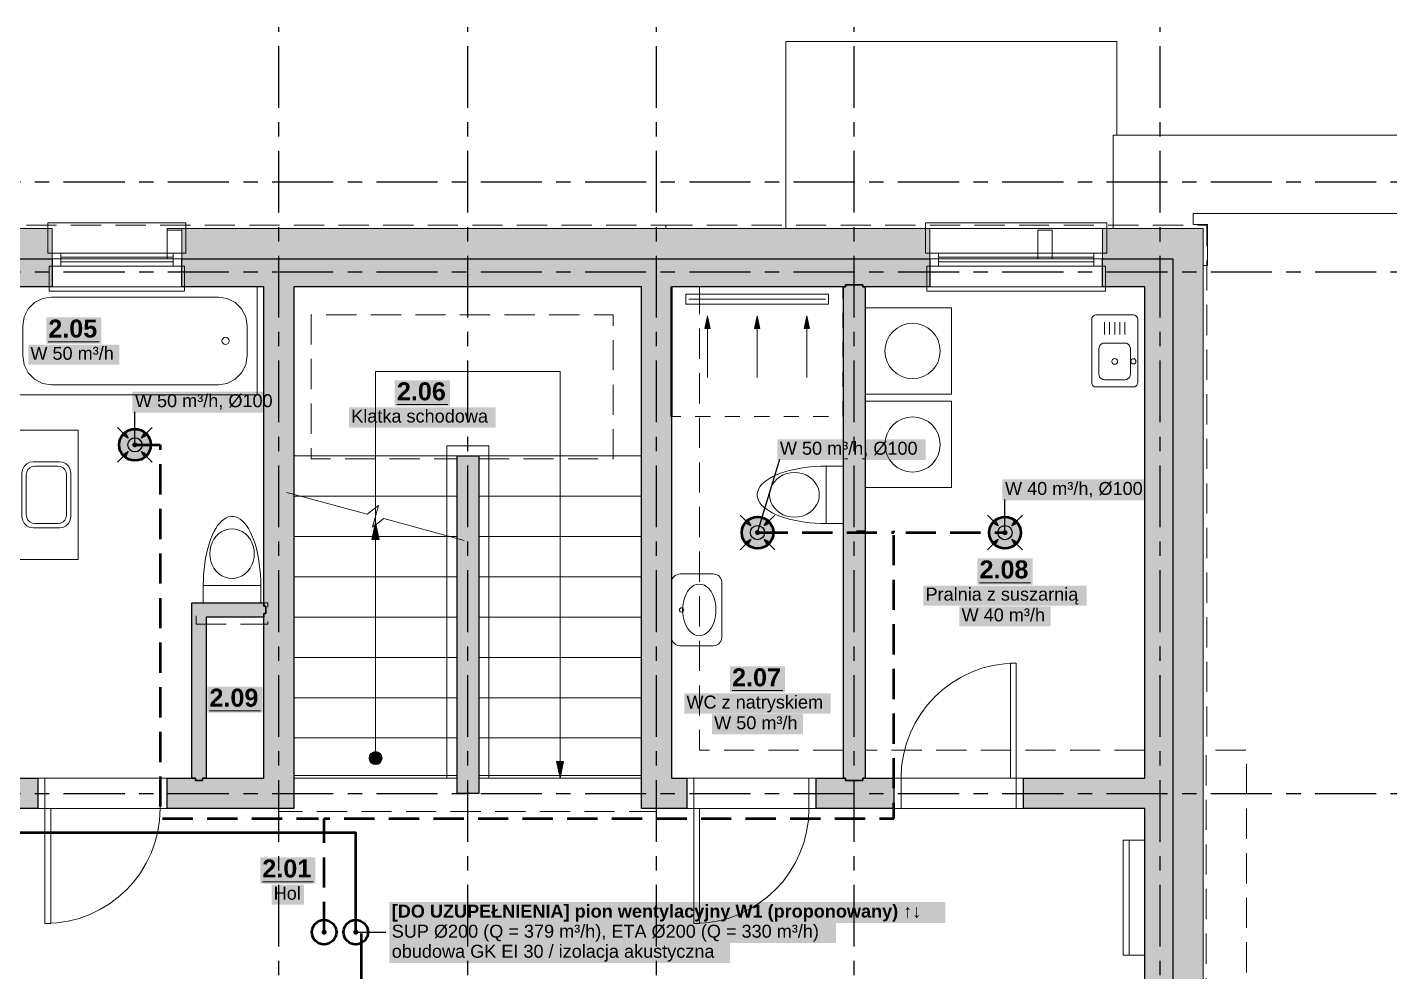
# Model space of a CAD drawing. Header units: metres. Extents: x -3.2 to 18.8, y -2.1 to 10.4.
# Drawn here: x 4.13 to 13.6, y 3.88 to 10.45 of the extents above; entities that cross this region are included whole.
import ezdxf

# ---------------------------------------------------------------- set-up
doc = ezdxf.new("R2010")
doc.units = ezdxf.units.M
for name, pattern in [('KRESKOWA', [5.25, 4.2, -1.05]), ('KRESKOWA_DROBNA', [3.15, 2.1, -1.05]), ('PUNKTOWA', [10.5, 8.4, -1.05, 0, -1.05])]:
    doc.linetypes.add(name, pattern=pattern)
doc.layers.add('A-MASKA', color=7, linetype='Continuous', lineweight=18)
doc.layers.add('S-OPISY', color=2, linetype='Continuous', lineweight=25)
for name, color, linetype, lineweight, true_color in [('I-BRAKI', 6, 'KRESKOWA', 25, 0xb0008a), ('I-OSIE', 8, 'PUNKTOWA', 18, 0x7a7a7a), ('I-PODKLAD', 8, 'Continuous', 18, 0x9a9a9a), ('I-PODKLAD-SCIANY', 8, 'Continuous', 25, 0x6e6e6e), ('I-PODKLAD-WYPELN', 254, 'Continuous', 18, 0xe6e6e6), ('I-POMIESZCZENIA', 8, 'Continuous', 25, 0x4a4a4a), ('S-WENT', 3, 'Continuous', 35, 0x008a00)]:
    doc.layers.add(name, color=color, linetype=linetype, lineweight=lineweight, true_color=true_color)
doc.styles.add('PL_ARIAL', font='arial.ttf')
doc.styles.add('PL_ARIAL_B', font='arialbd.ttf')

msp = doc.modelspace()

# ---------------------------------------------------------------- hatches: boundary and pattern name
at = {"layer": 'A-MASKA', "true_color": 0xffffff}
for points in [[(4.2582, 8.2506), (4.6418, 8.2506), (4.6418, 8.4331), (4.2582, 8.4331)], [(4.1334, 8.1038), (4.7666, 8.1038), (4.7666, 8.2436), (4.1334, 8.2436)], [(6.6812, 7.8144), (7.0648, 7.8144), (7.0648, 7.9969), (6.6812, 7.9969)], [(4.8575, 7.772), (5.8885, 7.772), (5.8885, 7.9168), (4.8575, 7.9168)], [(6.3635, 7.6676), (7.3825, 7.6676), (7.3825, 7.8074), (6.3635, 7.8074)], [(9.3403, 7.4415), (10.3713, 7.4415), (10.3713, 7.5863), (9.3403, 7.5863)], [(10.905, 7.162), (11.936, 7.162), (11.936, 7.3068), (10.905, 7.3068)], [(10.7307, 6.5765), (11.1143, 6.5765), (11.1143, 6.759), (10.7307, 6.759)], [(10.3549, 6.4297), (11.4901, 6.4297), (11.4901, 6.5695), (10.3549, 6.5695)], [(10.6059, 6.2857), (11.2391, 6.2857), (11.2391, 6.4255), (10.6059, 6.4255)], [(9.0107, 5.8265), (9.3943, 5.8265), (9.3943, 6.009), (9.0107, 6.009)], [(5.3782, 5.685), (5.7618, 5.685), (5.7618, 5.8675), (5.3782, 5.8675)], [(8.6933, 5.6797), (9.7117, 5.6797), (9.7117, 5.8195), (8.6933, 5.8195)], [(8.8859, 5.5357), (9.5191, 5.5357), (9.5191, 5.6755), (8.8859, 5.6755)], [(5.7457, 4.4978), (6.1293, 4.4978), (6.1293, 4.6803), (5.7457, 4.6803)], [(5.8244, 4.351), (6.0506, 4.351), (6.0506, 4.4908), (5.8244, 4.4908)], [(6.6425, 4.2239), (10.5076, 4.2239), (10.5076, 4.3687), (6.6425, 4.3687)], [(6.6425, 4.0844), (9.748, 4.0844), (9.748, 4.2292), (6.6425, 4.2292)], [(6.6425, 3.9449), (9.0116, 3.9449), (9.0116, 4.0897), (6.6425, 4.0897)]]:
    msp.add_hatch(color=7, dxfattribs=at).paths.add_polyline_path(points)
at = {"layer": 'I-BRAKI', "true_color": 0xb0008a}
msp.add_hatch(color=7, dxfattribs=at).paths.add_polyline_path([(6.4275, 4.16), (6.4269, 4.1645), (6.4252, 4.1687), (6.4224, 4.1724), (6.4187, 4.1752), (6.4145, 4.1769), (6.41, 4.1775), (6.4055, 4.1769), (6.4012, 4.1752), (6.3976, 4.1724), (6.3948, 4.1687), (6.3931, 4.1645), (6.3925, 4.16), (6.3931, 4.1555), (6.3948, 4.1512), (6.3976, 4.1476), (6.4012, 4.1448), (6.4055, 4.1431), (6.41, 4.1425), (6.4145, 4.1431), (6.4187, 4.1448), (6.4224, 4.1476), (6.4252, 4.1512), (6.4269, 4.1555)])
at = {"layer": 'I-PODKLAD-WYPELN', "true_color": 0xe4e4e4}
h = msp.add_hatch(color=7, dxfattribs=at)
h.paths.add_polyline_path([(0.105, 8.645), (0.105, 8.645), (0.105, 8.645), (0.105, 8.645), (0.105, 8.645), (0.105, 8.645), (0.105, 7.8), (0.105, 7.8), (0.105, 7.8), (-0.09, 7.8), (-0.09, 7.8), (-0.09, 7.8), (-0.09, 7.8), (-0.09, 7.8), (-0.3, 7.8), (-0.3, 7.8), (-0.3, 7.8), (-0.3, 9.05), (-0.3, 9.05), (-0.3, 9.05), (-0.3, 9.05), (4.3, 9.05), (4.3, 8.84), (4.3, 8.84), (4.3, 8.84), (4.3, 8.84), (4.3, 8.645), (4.3, 8.645), (4.3, 8.645), (3.98, 8.645), (3.98, 5.23), (4.2, 5.23), (4.2, 5.23), (4.2, 5.23), (4.2, 5.23), (4.2, 5.23), (4.2, 5.035), (4.2, 5.035), (4.2, 5.035), (4.2, 5.02), (4.2, 5.02), (4.2, 5.02), (3.5, 5.02), (3.5, 5.02), (3.5, 5.02), (3.5, 5.035), (3.5, 5.035), (3.5, 5.035), (3.5, 5.035), (3.5, 5.23), (3.5, 5.23), (3.5, 5.23), (3.5, 5.23), (3.5, 5.23), (3.77, 5.23), (3.77, 8.645)])
h.paths.add_polyline_path([(0.09, 8.66), (0.09, 8.66), (0.0983, 8.6517)], flags=0)
h.paths.add_polyline_path([(-0.09, 8.84), (-0.09, 8.84), (-0.09, 8.84), (-0.09, 8.84), (-0.09, 8.84), (-0.09, 8.84)], flags=0)
h.paths.add_polyline_path([(-0.09, 8.66), (-0.09, 8.66), (-0.09, 8.66), (-0.09, 8.66), (-0.09, 8.66)], flags=0)
h = msp.add_hatch(color=7, dxfattribs=at)
h.paths.add_polyline_path([(5.27, 6.45), (5.77, 6.45), (5.77, 8.645), (5.77, 8.645), (5.77, 8.645), (5.77, 8.645), (5.77, 8.645), (5.2, 8.645), (5.2, 8.645), (5.2, 8.645), (5.2, 8.84), (5.2, 8.84), (5.2, 8.84), (5.2, 8.84), (5.2, 9.05), (10.4, 9.05), (10.4, 8.84), (10.4, 8.84), (10.4, 8.84), (10.4, 8.84), (10.4, 8.645), (10.4, 8.645), (10.4, 8.645), (9.95, 8.645), (9.95, 5.23), (10.15, 5.23), (10.15, 5.23), (10.15, 5.23), (10.15, 5.23), (10.15, 5.23), (10.15, 5.035), (10.15, 5.035), (10.15, 5.035), (10.15, 5.02), (10.15, 5.02), (10.15, 5.02), (9.61, 5.02), (9.61, 5.02), (9.61, 5.02), (9.61, 5.035), (9.61, 5.035), (9.61, 5.035), (9.61, 5.035), (9.61, 5.23), (9.61, 5.23), (9.61, 5.23), (9.61, 5.23), (9.61, 5.23), (9.8, 5.23), (9.8, 8.645), (8.605, 8.645), (8.605, 5.23), (8.5975, 5.2225), (8.605, 5.23), (8.605, 5.23), (8.605, 5.23), (8.605, 5.23), (8.605, 5.23), (8.71, 5.23), (8.71, 5.23), (8.71, 5.23), (8.71, 5.23), (8.71, 5.23), (8.71, 5.035), (8.71, 5.035), (8.71, 5.035), (8.71, 5.02), (8.71, 5.02), (8.71, 5.02), (8.395, 5.02), (8.395, 5.02), (8.395, 5.02), (8.395, 5.02), (8.395, 8.645), (5.98, 8.645), (5.98, 8.645), (5.98, 8.645), (5.98, 5.02), (5.98, 5.02), (5.98, 5.02), (5.98, 5.02), (5.98, 5.02), (5.1, 5.02), (5.1, 5.02), (5.1, 5.02), (5.1, 5.035), (5.1, 5.035), (5.1, 5.035), (5.1, 5.035), (5.1, 5.23), (5.1, 5.23), (5.1, 5.23), (5.1, 5.23), (5.1, 5.23), (5.27, 5.23)])
h.paths.add_polyline_path([(5.77, 5.23), (5.77, 5.23), (5.77, 5.23), (5.77, 5.23), (5.77, 5.23), (5.77, 6.35), (5.37, 6.35), (5.37, 5.23), (5.77, 5.23), (5.77, 5.23), (5.77, 5.23), (5.77, 5.23)], flags=0)
h.paths.add_polyline_path([(8.59, 5.215), (8.59, 5.215), (8.59, 5.215), (8.59, 5.215), (8.59, 5.215)], flags=0)
h = msp.add_hatch(color=7, dxfattribs=at)
h.paths.add_polyline_path([(11.895, 5.02), (11.895, 5.02), (11.05, 5.02), (11.05, 5.02), (11.05, 5.02), (11.05, 5.035), (11.05, 5.035), (11.05, 5.035), (11.05, 5.035), (11.05, 5.23), (11.05, 5.23), (11.05, 5.23), (11.05, 5.23), (11.05, 5.23), (11.895, 5.23), (11.895, 5.23), (11.895, 5.23), (11.895, 5.23), (11.895, 5.23), (11.895, 8.645), (11.895, 8.645), (11.895, 8.645), (11.895, 8.645), (11.895, 8.645), (11.6, 8.645), (11.6, 8.645), (11.6, 8.645), (11.6, 8.84), (11.6, 8.84), (11.6, 8.84), (11.6, 8.84), (11.6, 9.05), (12.3, 9.05), (12.3, 2.7), (12.09, 2.7), (12.09, 2.7), (12.09, 2.7), (12.09, 2.7), (11.895, 2.7), (11.895, 2.7), (11.895, 2.7), (11.895, 3.675), (8.4, 3.675), (8.4, 3.69), (8.4, 3.825), (11.895, 3.825), (11.895, 5.02)])
h.paths.add_polyline_path([(11.895, 3.81), (11.895, 3.81), (11.895, 3.81), (11.895, 3.81)], flags=0)
h.paths.add_polyline_path([(11.895, 3.69), (11.895, 3.69), (11.895, 3.69), (11.895, 3.69)], flags=0)
h.paths.add_polyline_path([(12.09, 8.66), (12.09, 8.66), (12.09, 8.66), (12.09, 8.66), (12.09, 8.66)], flags=0)
h.paths.add_polyline_path([(12.09, 8.84), (12.09, 8.84), (12.09, 8.84), (12.09, 8.84)], flags=0)
at = {"layer": 'I-PODKLAD-WYPELN', "true_color": 0xcfcfcf}
for points in [[(8.855, 8.445), (8.8737, 8.357), (8.8363, 8.357)], [(9.2, 8.445), (9.2187, 8.357), (9.1813, 8.357)], [(9.545, 8.445), (9.5637, 8.357), (9.5263, 8.357)], [(6.5475, 7.008), (6.5724, 6.8906), (6.5226, 6.8906)], [(7.83, 5.2301), (7.8051, 5.3475), (7.8549, 5.3475)]]:
    msp.add_hatch(color=7, dxfattribs=at).paths.add_polyline_path(points)
at = {"layer": 'I-PODKLAD-WYPELN', "true_color": 0xe4e4e4}
msp.add_hatch(color=7, dxfattribs=at).paths.add_polyline_path([(7.265, 7.47), (7.265, 5.125), (7.115, 5.125), (7.115, 7.47)])
at = {"layer": 'I-PODKLAD-WYPELN', "true_color": 0xffffff}
msp.add_hatch(color=7, dxfattribs=at).paths.add_polyline_path([(6.5925, 5.37), (6.5923, 5.3656), (6.5916, 5.3612), (6.5906, 5.3569), (6.5891, 5.3528), (6.5872, 5.3488), (6.5849, 5.345), (6.5823, 5.3415), (6.5793, 5.3382), (6.576, 5.3352), (6.5725, 5.3326), (6.5687, 5.3303), (6.5647, 5.3284), (6.5606, 5.3269), (6.5563, 5.3259), (6.5519, 5.3252), (6.5475, 5.325), (6.5431, 5.3252), (6.5387, 5.3259), (6.5344, 5.3269), (6.5303, 5.3284), (6.5263, 5.3303), (6.5225, 5.3326), (6.519, 5.3352), (6.5157, 5.3382), (6.5127, 5.3415), (6.5101, 5.345), (6.5078, 5.3488), (6.5059, 5.3528), (6.5044, 5.3569), (6.5034, 5.3612), (6.5027, 5.3656), (6.5025, 5.37), (6.5027, 5.3744), (6.5034, 5.3788), (6.5044, 5.3831), (6.5059, 5.3872), (6.5078, 5.3912), (6.5101, 5.395), (6.5127, 5.3985), (6.5157, 5.4018), (6.519, 5.4048), (6.5225, 5.4074), (6.5263, 5.4097), (6.5303, 5.4116), (6.5344, 5.4131), (6.5387, 5.4141), (6.5431, 5.4148), (6.5475, 5.415), (6.5519, 5.4148), (6.5563, 5.4141), (6.5606, 5.4131), (6.5647, 5.4116), (6.5687, 5.4097), (6.5725, 5.4074), (6.576, 5.4048), (6.5793, 5.4018), (6.5823, 5.3985), (6.5849, 5.395), (6.5872, 5.3912), (6.5891, 5.3872), (6.5906, 5.3831), (6.5916, 5.3788), (6.5923, 5.3744)])
at = {"layer": 'S-OPISY', "true_color": 0x000000}
for points in [[(4.8925, 7.5475), (4.8919, 7.552), (4.8902, 7.5563), (4.8874, 7.5599), (4.8838, 7.5627), (4.8795, 7.5644), (4.875, 7.565), (4.8705, 7.5644), (4.8662, 7.5627), (4.8626, 7.5599), (4.8598, 7.5563), (4.8581, 7.552), (4.8575, 7.5475), (4.8581, 7.543), (4.8598, 7.5388), (4.8626, 7.5351), (4.8662, 7.5323), (4.8705, 7.5306), (4.875, 7.53), (4.8795, 7.5306), (4.8838, 7.5323), (4.8874, 7.5351), (4.8902, 7.5388), (4.8919, 7.543)], [(9.22, 6.9375), (9.2194, 6.942), (9.2177, 6.9463), (9.2149, 6.9499), (9.2112, 6.9527), (9.207, 6.9544), (9.2025, 6.955), (9.198, 6.9544), (9.1938, 6.9527), (9.1901, 6.9499), (9.1873, 6.9463), (9.1856, 6.942), (9.185, 6.9375), (9.1856, 6.933), (9.1873, 6.9287), (9.1901, 6.9251), (9.1938, 6.9223), (9.198, 6.9206), (9.2025, 6.92), (9.207, 6.9206), (9.2112, 6.9223), (9.2149, 6.9251), (9.2177, 6.9287), (9.2194, 6.933)], [(10.94, 6.9375), (10.9394, 6.942), (10.9377, 6.9463), (10.9349, 6.9499), (10.9312, 6.9527), (10.927, 6.9544), (10.9225, 6.955), (10.918, 6.9544), (10.9138, 6.9527), (10.9101, 6.9499), (10.9073, 6.9463), (10.9056, 6.942), (10.905, 6.9375), (10.9056, 6.933), (10.9073, 6.9287), (10.9101, 6.9251), (10.9138, 6.9223), (10.918, 6.9206), (10.9225, 6.92), (10.927, 6.9206), (10.9312, 6.9223), (10.9349, 6.9251), (10.9377, 6.9287), (10.9394, 6.933)]]:
    msp.add_hatch(color=7, dxfattribs=at).paths.add_polyline_path(points)
at = {"layer": 'S-WENT', "true_color": 0xffffff}
for points in [[(4.985, 7.5475), (4.9833, 7.5666), (4.9784, 7.5851), (4.9703, 7.6025), (4.9593, 7.6182), (4.9457, 7.6318), (4.93, 7.6428), (4.9126, 7.6509), (4.8941, 7.6558), (4.875, 7.6575), (4.8559, 7.6558), (4.8374, 7.6509), (4.82, 7.6428), (4.8043, 7.6318), (4.7907, 7.6182), (4.7797, 7.6025), (4.7716, 7.5851), (4.7667, 7.5666), (4.765, 7.5475), (4.7667, 7.5284), (4.7716, 7.5099), (4.7797, 7.4925), (4.7907, 7.4768), (4.8043, 7.4632), (4.82, 7.4522), (4.8374, 7.4441), (4.8559, 7.4392), (4.875, 7.4375), (4.8941, 7.4392), (4.9126, 7.4441), (4.93, 7.4522), (4.9457, 7.4632), (4.9593, 7.4768), (4.9703, 7.4925), (4.9784, 7.5099), (4.9833, 7.5284)], [(9.3125, 6.9375), (9.3108, 6.9566), (9.3059, 6.9751), (9.2978, 6.9925), (9.2868, 7.0082), (9.2732, 7.0218), (9.2575, 7.0328), (9.2401, 7.0409), (9.2216, 7.0458), (9.2025, 7.0475), (9.1834, 7.0458), (9.1649, 7.0409), (9.1475, 7.0328), (9.1318, 7.0218), (9.1182, 7.0082), (9.1072, 6.9925), (9.0991, 6.9751), (9.0942, 6.9566), (9.0925, 6.9375), (9.0942, 6.9184), (9.0991, 6.8999), (9.1072, 6.8825), (9.1182, 6.8668), (9.1318, 6.8532), (9.1475, 6.8422), (9.1649, 6.8341), (9.1834, 6.8292), (9.2025, 6.8275), (9.2216, 6.8292), (9.2401, 6.8341), (9.2575, 6.8422), (9.2732, 6.8532), (9.2868, 6.8668), (9.2978, 6.8825), (9.3059, 6.8999), (9.3108, 6.9184)], [(11.0325, 6.9375), (11.0308, 6.9566), (11.0259, 6.9751), (11.0178, 6.9925), (11.0068, 7.0082), (10.9932, 7.0218), (10.9775, 7.0328), (10.9601, 7.0409), (10.9416, 7.0458), (10.9225, 7.0475), (10.9034, 7.0458), (10.8849, 7.0409), (10.8675, 7.0328), (10.8518, 7.0218), (10.8382, 7.0082), (10.8272, 6.9925), (10.8191, 6.9751), (10.8142, 6.9566), (10.8125, 6.9375), (10.8142, 6.9184), (10.8191, 6.8999), (10.8272, 6.8825), (10.8382, 6.8668), (10.8518, 6.8532), (10.8675, 6.8422), (10.8849, 6.8341), (10.9034, 6.8292), (10.9225, 6.8275), (10.9416, 6.8292), (10.9601, 6.8341), (10.9775, 6.8422), (10.9932, 6.8532), (11.0068, 6.8668), (11.0178, 6.8825), (11.0259, 6.8999), (11.0308, 6.9184)]]:
    msp.add_hatch(color=7, dxfattribs=at).paths.add_polyline_path(points)
at = {"layer": 'S-WENT', "true_color": 0x000000}
for points in [[(4.8283, 7.5942), (4.7846, 7.6184), (4.8041, 7.6379)], [(4.9217, 7.5942), (4.9459, 7.6379), (4.9654, 7.6184)], [(4.8283, 7.5008), (4.8041, 7.4571), (4.7846, 7.4766)], [(4.9217, 7.5008), (4.9654, 7.4766), (4.9459, 7.4571)], [(9.1558, 6.9842), (9.1121, 7.0084), (9.1316, 7.0279)], [(9.2492, 6.9842), (9.2734, 7.0279), (9.2929, 7.0084)], [(10.8758, 6.9842), (10.8321, 7.0084), (10.8516, 7.0279)], [(10.9692, 6.9842), (10.9934, 7.0279), (11.0129, 7.0084)], [(9.1558, 6.8908), (9.1316, 6.8471), (9.1121, 6.8666)], [(9.2492, 6.8908), (9.2929, 6.8666), (9.2734, 6.8471)], [(10.8758, 6.8908), (10.8516, 6.8471), (10.8321, 6.8666)], [(10.9692, 6.8908), (11.0129, 6.8666), (10.9934, 6.8471)], [(6.2075, 4.16), (6.2069, 4.1645), (6.2052, 4.1687), (6.2024, 4.1724), (6.1987, 4.1752), (6.1945, 4.1769), (6.19, 4.1775), (6.1855, 4.1769), (6.1812, 4.1752), (6.1776, 4.1724), (6.1748, 4.1687), (6.1731, 4.1645), (6.1725, 4.16), (6.1731, 4.1555), (6.1748, 4.1512), (6.1776, 4.1476), (6.1812, 4.1448), (6.1855, 4.1431), (6.19, 4.1425), (6.1945, 4.1431), (6.1987, 4.1448), (6.2024, 4.1476), (6.2052, 4.1512), (6.2069, 4.1555)], [(6.4275, 4.16), (6.4269, 4.1645), (6.4252, 4.1687), (6.4224, 4.1724), (6.4187, 4.1752), (6.4145, 4.1769), (6.41, 4.1775), (6.4055, 4.1769), (6.4012, 4.1752), (6.3976, 4.1724), (6.3948, 4.1687), (6.3931, 4.1645), (6.3925, 4.16), (6.3931, 4.1555), (6.3948, 4.1512), (6.3976, 4.1476), (6.4012, 4.1448), (6.4055, 4.1431), (6.41, 4.1425), (6.4145, 4.1431), (6.4187, 4.1448), (6.4224, 4.1476), (6.4252, 4.1512), (6.4269, 4.1555)]]:
    msp.add_hatch(color=7, dxfattribs=at).paths.add_polyline_path(points)

# ---------------------------------------------------------------- linework, layer by layer
at = {"layer": 'I-BRAKI', "lineweight": 25, "ltscale": 0.05, "true_color": 0xb0008a, "flags": 128}
msp.add_lwpolyline([(6.41, 4.16), (6.66, 4.16)], dxfattribs=at)
at = {"layer": 'I-OSIE', "linetype": 'PUNKTOWA', "lineweight": 25, "ltscale": 0.051044, "flags": 128}
for points in [[(5.875, -1.77), (5.875, 10.45)], [(7.19, -1.77), (7.19, 10.45)], [(8.5, -1.77), (8.5, 10.45)], [(9.875, -1.77), (9.875, 10.45)], [(12, -1.77), (12, 10.45)]]:
    msp.add_lwpolyline(points, dxfattribs=at)
at = {"layer": 'I-OSIE', "linetype": 'PUNKTOWA', "lineweight": 25, "ltscale": 0.050584, "flags": 128}
for points in [[(-2.87, 9.375), (18.8, 9.375)], [(-2.87, 8.75), (18.8, 8.75)], [(-2.87, 5.125), (18.8, 5.125)]]:
    msp.add_lwpolyline(points, dxfattribs=at)
at = {"layer": 'I-PODKLAD', "lineweight": 13, "ltscale": 0.05}
for points in [[(9.4, 9.0505), (9.4, 10.35), (11.7, 10.35), (11.7, 9.7005)], [(11.675, 9.0505), (11.675, 9.7), (18.7, 9.7), (18.7, -0.325), (12.065, -0.325), (12.065, -0.3005)], [(12.3005, 0.355), (12.33, 0.355), (12.33, 0.23), (12.61, 0.23), (12.61, 0.22), (18.155, 0.22), (18.155, 9.155), (12.23, 9.155), (12.23, 9.08), (12.33, 9.08), (12.33, 8.795), (12.3005, 8.795)], [(5.1, 9.0405), (5.1, 9.05), (5.1995, 9.05)], [(5.1995, 8.84), (5.1, 8.84), (5.1, 9.04), (5.1995, 9.04)], [(11.5995, 9.05), (10.4005, 9.05)], [(11.15, 8.84), (11.15, 9.04), (11.25, 9.04), (11.25, 8.84), (11.15, 8.84)], [(4.3005, 8.84), (5.0995, 8.84)], [(10.4005, 8.84), (11.1495, 8.84)], [(11.2505, 8.84), (11.5995, 8.84)], [(4.3005, 8.645), (5.1995, 8.645)], [(10.4005, 8.645), (11.5995, 8.645)], [(6.5475, 6.9101), (6.5475, 7.47), (6.5475, 8.0575), (7.83, 8.0575), (7.83, 7.47), (7.83, 5.2301)], [(7.044, 7.47), (7.044, 7.541)], [(7.044, 7.541), (7.336, 7.541)], [(7.336, 7.541), (7.336, 7.47)], [(5.9801, 7.47), (7.1149, 7.47)], [(7.044, 5.23), (7.044, 7.47)], [(8.3949, 7.47), (7.2651, 7.47)], [(7.336, 7.47), (7.336, 5.23)], [(7.1633, 6.8829), (6.6054, 7.0343), (6.5271, 6.9747), (6.5679, 7.1253), (6.4896, 7.0657), (5.9317, 7.2171)], [(5.9801, 7.19), (7.1149, 7.19)], [(8.3949, 7.19), (7.2651, 7.19)], [(6.5475, 5.37), (6.5475, 7.008)], [(7.1149, 6.91), (5.9801, 6.91)], [(8.3949, 6.91), (7.2651, 6.91)], [(5.9801, 6.63), (7.1149, 6.63)], [(7.044, 5.27), (7.044, 6.71)], [(8.3949, 6.63), (7.2651, 6.63)], [(5.9801, 6.35), (7.1149, 6.35)], [(8.3949, 6.35), (7.2651, 6.35)], [(5.9801, 6.07), (7.1149, 6.07)], [(8.3949, 6.07), (7.2651, 6.07)], [(5.9801, 5.79), (7.1149, 5.79)], [(8.3949, 5.79), (7.2651, 5.79)], [(5.9801, 5.51), (7.1149, 5.51)], [(8.3949, 5.51), (7.2651, 5.51)], [(5.0995, 5.23), (4.2005, 5.23)], [(5.9801, 5.23), (7.1149, 5.23)], [(5.9805, 5.25), (7.1145, 5.25)], [(5.9805, 5.23), (7.1145, 5.23)], [(7.044, 5.23), (7.044, 5.27)], [(7.2655, 5.25), (8.3945, 5.25)], [(7.2655, 5.23), (8.3945, 5.23)], [(9.6095, 5.23), (8.7105, 5.23)], [(11.0495, 5.23), (10.1505, 5.23)], [(4.2005, 5.02), (5.0995, 5.02)], [(8.7105, 5.02), (9.6095, 5.02)], [(10.1505, 5.02), (11.0495, 5.02)]]:
    msp.add_lwpolyline(points, dxfattribs=at)
at = {"layer": 'I-PODKLAD', "linetype": 'KRESKOWA', "lineweight": 13, "ltscale": 0.05, "flags": 128}
for points in [[(3.8105, 9.075), (8.5645, 9.075)], [(8.565, 9.0505), (8.565, 9.075), (12.325, 9.075), (12.325, 5.4255)], [(9.7995, 5.425), (8.8, 5.425), (8.8, 8.6445)], [(7.2655, 7.45), (8.2, 7.45), (8.2, 8.45), (6.1, 8.45), (6.1, 7.45), (7.1145, 7.45)], [(7.044, 7.47), (7.044, 7.541)], [(7.044, 7.541), (7.336, 7.541)], [(7.336, 7.541), (7.336, 7.47)], [(7.044, 6.71), (7.044, 7.47)], [(7.336, 7.47), (7.336, 5.23)], [(11.8945, 5.425), (9.9505, 5.425)], [(12.32, 2.7005), (12.32, 5.425), (12.6, 5.425), (12.6, -0.2995)], [(5.9805, 5.25), (7.1145, 5.25)], [(7.2655, 5.25), (8.3945, 5.25)], [(8.5, 5.0195), (8.5, 5), (5.875, 5)]]:
    msp.add_lwpolyline(points, dxfattribs=at)
at = {"layer": 'I-PODKLAD', "lineweight": 18, "ltscale": 0.05}
for points in [[(5.23, 8.88), (4.27, 8.88), (4.27, 9.09), (5.23, 9.09)], [(11.63, 8.88), (10.37, 8.88), (10.37, 9.09), (11.63, 9.09)], [(5.2, 8.79), (4.3, 8.79), (4.3, 8.88), (5.2, 8.88)], [(11.6, 8.79), (10.4, 8.79), (10.4, 8.88), (11.6, 8.88)], [(5.22, 8.79), (4.28, 8.79), (4.28, 8.615), (5.22, 8.615)], [(11.62, 8.79), (10.38, 8.79), (10.38, 8.615), (11.62, 8.615)], [(5.725, 8.645), (4.025, 8.645), (4.025, 7.895), (5.725, 7.895)], [(8.61, 8.645), (8.6, 8.645), (8.6, 7.745), (8.61, 7.745)], [(4.295, 8.575), (4.2332, 8.5652), (4.1774, 8.5368), (4.1332, 8.4926), (4.1048, 8.4368), (4.095, 8.375), (4.095, 8.165), (4.1048, 8.1032), (4.1332, 8.0474), (4.1774, 8.0032), (4.2332, 7.9748), (4.295, 7.965), (5.455, 7.965), (5.5168, 7.9748), (5.5726, 8.0032), (5.6168, 8.0474), (5.6452, 8.1032), (5.655, 8.165), (5.655, 8.375), (5.6452, 8.4368), (5.6168, 8.4926), (5.5726, 8.5368), (5.5168, 8.5652), (5.455, 8.575)], [(9.695, 8.595), (8.705, 8.595), (8.705, 8.525), (9.695, 8.525)], [(8.855, 8.445), (8.8737, 8.357), (8.8363, 8.357)], [(9.2, 8.445), (9.2187, 8.357), (9.1813, 8.357)], [(9.545, 8.445), (9.5637, 8.357), (9.5263, 8.357)], [(9.95, 8.5), (9.95, 7.9), (10.55, 7.9), (10.55, 8.5)], [(11.845, 8.42), (11.8435, 8.4293), (11.8393, 8.4376), (11.8326, 8.4443), (11.8243, 8.4485), (11.815, 8.45), (11.555, 8.45), (11.5457, 8.4485), (11.5374, 8.4443), (11.5307, 8.4376), (11.5265, 8.4293), (11.525, 8.42), (11.525, 7.98), (11.5265, 7.9707), (11.5307, 7.9624), (11.5374, 7.9557), (11.5457, 7.9515), (11.555, 7.95), (11.815, 7.95), (11.8243, 7.9515), (11.8326, 7.9557), (11.8393, 7.9624), (11.8435, 7.9707), (11.845, 7.98)], [(11.795, 8.215), (11.793, 8.2274), (11.7874, 8.2385), (11.7785, 8.2474), (11.7674, 8.253), (11.755, 8.255), (11.615, 8.255), (11.6026, 8.253), (11.5915, 8.2474), (11.5826, 8.2385), (11.577, 8.2274), (11.575, 8.215), (11.575, 8.04), (11.577, 8.0276), (11.5826, 8.0165), (11.5915, 8.0076), (11.6026, 8.002), (11.615, 8), (11.755, 8), (11.7674, 8.002), (11.7785, 8.0076), (11.7874, 8.0165), (11.793, 8.0276), (11.795, 8.04)], [(9.95, 7.85), (9.95, 7.25), (10.55, 7.25), (10.55, 7.85)], [(3.98, 7.65), (3.98, 6.75), (4.48, 6.75), (4.48, 7.65)], [(4.09, 7.05), (4.0939, 7.0253), (4.1053, 7.003), (4.123, 6.9853), (4.1453, 6.9739), (4.17, 6.97), (4.35, 6.97), (4.3747, 6.9739), (4.397, 6.9853), (4.4147, 7.003), (4.4261, 7.0253), (4.43, 7.05), (4.43, 7.35), (4.4261, 7.3747), (4.4147, 7.397), (4.397, 7.4147), (4.3747, 7.4261), (4.35, 7.43), (4.17, 7.43), (4.1453, 7.4261), (4.123, 7.4147), (4.1053, 7.397), (4.0939, 7.3747), (4.09, 7.35)], [(4.12, 7.06), (4.1229, 7.0415), (4.1315, 7.0247), (4.1447, 7.0115), (4.1615, 7.0029), (4.18, 7), (4.34, 7), (4.3585, 7.0029), (4.3753, 7.0115), (4.3885, 7.0247), (4.3971, 7.0415), (4.4, 7.06), (4.4, 7.34), (4.3971, 7.3585), (4.3885, 7.3753), (4.3753, 7.3885), (4.3585, 7.3971), (4.34, 7.4), (4.18, 7.4), (4.1615, 7.3971), (4.1447, 7.3885), (4.1315, 7.3753), (4.1229, 7.3585), (4.12, 7.34)], [(9.8, 7), (9.8, 7.4), (9.68, 7.4), (9.68, 7)], [(9.4592, 7.355), (9.4322, 7.3531), (9.4058, 7.3474), (9.3808, 7.3381), (9.3576, 7.3254), (9.337, 7.3096), (9.3194, 7.2911), (9.3052, 7.2704), (9.2949, 7.2479), (9.2885, 7.2242), (9.2864, 7.2), (9.2885, 7.1758), (9.2949, 7.1521), (9.3052, 7.1296), (9.3194, 7.1089), (9.337, 7.0904), (9.3576, 7.0746), (9.3808, 7.0619), (9.4058, 7.0526), (9.4322, 7.0469), (9.4592, 7.045), (9.4862, 7.0469), (9.5126, 7.0526), (9.5376, 7.0619), (9.5608, 7.0746), (9.5814, 7.0904), (9.599, 7.1089), (9.6132, 7.1296), (9.6235, 7.1521), (9.6299, 7.1758), (9.632, 7.2), (9.6299, 7.2242), (9.6235, 7.2479), (9.6132, 7.2704), (9.599, 7.2911), (9.5814, 7.3096), (9.5608, 7.3254), (9.5376, 7.3381), (9.5126, 7.3474), (9.4862, 7.3531)], [(5.705, 6.7908), (5.7031, 6.8178), (5.6974, 6.8442), (5.6881, 6.8692), (5.6754, 6.8924), (5.6596, 6.913), (5.6411, 6.9306), (5.6204, 6.9448), (5.5979, 6.9551), (5.5742, 6.9615), (5.55, 6.9636), (5.5258, 6.9615), (5.5021, 6.9551), (5.4796, 6.9448), (5.4589, 6.9306), (5.4404, 6.913), (5.4246, 6.8924), (5.4119, 6.8692), (5.4026, 6.8442), (5.3969, 6.8178), (5.395, 6.7908), (5.3969, 6.7638), (5.4026, 6.7374), (5.4119, 6.7124), (5.4246, 6.6892), (5.4404, 6.6686), (5.4589, 6.651), (5.4796, 6.6368), (5.5021, 6.6265), (5.5258, 6.6201), (5.55, 6.618), (5.5742, 6.6201), (5.5979, 6.6265), (5.6204, 6.6368), (5.6411, 6.651), (5.6596, 6.6686), (5.6754, 6.6892), (5.6881, 6.7124), (5.6974, 6.7374), (5.7031, 6.7638)], [(8.605, 6.21), (8.6079, 6.1915), (8.6165, 6.1747), (8.6297, 6.1615), (8.6465, 6.1529), (8.665, 6.15), (8.895, 6.15), (8.9135, 6.1529), (8.9303, 6.1615), (8.9435, 6.1747), (8.9521, 6.1915), (8.955, 6.21), (8.955, 6.59), (8.9521, 6.6085), (8.9435, 6.6253), (8.9303, 6.6385), (8.9135, 6.6471), (8.895, 6.65), (8.665, 6.65), (8.6465, 6.6471), (8.6297, 6.6385), (8.6165, 6.6253), (8.6079, 6.6085), (8.605, 6.59)], [(5.35, 6.45), (5.75, 6.45), (5.75, 6.57), (5.35, 6.57)], [(8.7975, 6.22), (8.8156, 6.2222), (8.8332, 6.2288), (8.8499, 6.2396), (8.8654, 6.2544), (8.8792, 6.2727), (8.8909, 6.2942), (8.9004, 6.3183), (8.9073, 6.3444), (8.9116, 6.3718), (8.913, 6.4), (8.9116, 6.4282), (8.9073, 6.4556), (8.9004, 6.4817), (8.8909, 6.5058), (8.8792, 6.5273), (8.8654, 6.5456), (8.8499, 6.5604), (8.8332, 6.5712), (8.8156, 6.5778), (8.7975, 6.58), (8.7794, 6.5778), (8.7618, 6.5712), (8.7451, 6.5604), (8.7296, 6.5456), (8.7158, 6.5273), (8.7041, 6.5058), (8.6946, 6.4817), (8.6877, 6.4556), (8.6834, 6.4282), (8.682, 6.4), (8.6834, 6.3718), (8.6877, 6.3444), (8.6946, 6.3183), (8.7041, 6.2942), (8.7158, 6.2727), (8.7296, 6.2544), (8.7451, 6.2396), (8.7618, 6.2288), (8.7794, 6.2222)], [(11, 5.23), (11, 6.03), (10.96, 6.03), (10.96, 5.23)], [(4.2, 5.02), (4.25, 5.02), (4.25, 5.23), (4.2, 5.23)], [(5.1, 5.02), (5.05, 5.02), (5.05, 5.23), (5.1, 5.23)], [(8.71, 5.02), (8.76, 5.02), (8.76, 5.23), (8.71, 5.23)], [(9.61, 5.02), (9.56, 5.02), (9.56, 5.23), (9.61, 5.23)], [(10.15, 5.23), (10.2, 5.23), (10.2, 5.02), (10.15, 5.02)], [(11.05, 5.23), (11, 5.23), (11, 5.02), (11.05, 5.02)], [(4.25, 5.02), (4.25, 4.22), (4.29, 4.22), (4.29, 5.02)], [(8.76, 5.02), (8.76, 4.22), (8.8, 4.22), (8.8, 5.02)], [(11.895, 4), (11.895, 4.8), (11.745, 4.8), (11.745, 4)]]:
    msp.add_lwpolyline(points, close=True, dxfattribs=at)
for points in [[(4.36, 8.79), (4.36, 8.88)], [(5.14, 8.8512), (4.36, 8.8512)], [(5.14, 8.8188), (4.36, 8.8188)], [(5.14, 8.79), (5.14, 8.88)], [(10.46, 8.79), (10.46, 8.88)], [(11.54, 8.8512), (10.46, 8.8512)], [(11.54, 8.8188), (10.46, 8.8188)], [(11.54, 8.79), (11.54, 8.88)], [(9.675, 8.56), (8.725, 8.56)], [(8.855, 8.015), (8.855, 8.355)], [(9.2, 8.015), (9.2, 8.355)], [(9.545, 8.015), (9.545, 8.355)], [(11.615, 8.315), (11.615, 8.4)], [(11.65, 8.315), (11.65, 8.4)], [(11.685, 8.315), (11.685, 8.4)], [(11.72, 8.315), (11.72, 8.4)], [(11.755, 8.315), (11.755, 8.4)], [(9.68, 7.4), (9.6414, 7.3994), (9.603, 7.3974), (9.5651, 7.3942), (9.528, 7.3897), (9.4919, 7.384), (9.4569, 7.3771), (9.4235, 7.369), (9.3916, 7.3599), (9.3617, 7.3497), (9.3338, 7.3385), (9.3082, 7.3265), (9.285, 7.3136), (9.2643, 7.3), (9.2463, 7.2857), (9.2312, 7.2709), (9.219, 7.2556), (9.2097, 7.24), (9.2035, 7.2241), (9.2004, 7.2081), (9.2004, 7.1919), (9.2035, 7.1759), (9.2097, 7.16), (9.219, 7.1444), (9.2312, 7.1291), (9.2463, 7.1143), (9.2643, 7.1), (9.285, 7.0864), (9.3082, 7.0735), (9.3338, 7.0615), (9.3617, 7.0503), (9.3916, 7.0401), (9.4235, 7.031), (9.4569, 7.0229), (9.4919, 7.016), (9.528, 7.0103), (9.5651, 7.0058), (9.603, 7.0026), (9.6414, 7.0006), (9.68, 7)], [(5.75, 6.57), (5.7494, 6.6086), (5.7474, 6.647), (5.7442, 6.6849), (5.7397, 6.722), (5.734, 6.7581), (5.7271, 6.7931), (5.719, 6.8265), (5.7099, 6.8584), (5.6997, 6.8883), (5.6885, 6.9162), (5.6765, 6.9418), (5.6636, 6.965), (5.65, 6.9857), (5.6357, 7.0037), (5.6209, 7.0188), (5.6056, 7.031), (5.59, 7.0403), (5.5741, 7.0465), (5.5581, 7.0496), (5.5419, 7.0496), (5.5259, 7.0465), (5.51, 7.0403), (5.4944, 7.031), (5.4791, 7.0188), (5.4643, 7.0037), (5.45, 6.9857), (5.4364, 6.965), (5.4235, 6.9418), (5.4115, 6.9162), (5.4003, 6.8883), (5.3901, 6.8584), (5.381, 6.8265), (5.3729, 6.7931), (5.366, 6.7581), (5.3603, 6.722), (5.3558, 6.6849), (5.3526, 6.647), (5.3506, 6.6086), (5.35, 6.57)], [(11.785, 4), (11.785, 4.8)]]:
    msp.add_lwpolyline(points, dxfattribs=at)
at = {"layer": 'I-PODKLAD', "linetype": 'KRESKOWA_DROBNA', "lineweight": 18, "ltscale": 0.05, "flags": 128}
msp.add_lwpolyline([(9.795, 8.645), (8.605, 8.645), (8.605, 7.745), (9.795, 7.745)], close=True, dxfattribs=at)
at = {"layer": 'I-PODKLAD', "linetype": 'KRESKOWA', "lineweight": 18, "ltscale": 0.05, "flags": 128}
for points in [[(9.95, 6.95), (9.95, 7.45), (9.8, 7.45), (9.8, 6.95)], [(5.3, 6.3), (5.8, 6.3), (5.8, 6.45), (5.3, 6.45)]]:
    msp.add_lwpolyline(points, close=True, dxfattribs=at)
at = {"layer": 'I-PODKLAD', "lineweight": 13, "ltscale": 0.05}
for points in [[(6.5475, 7.008), (6.5724, 6.8906), (6.5226, 6.8906)], [(7.83, 5.2301), (7.8051, 5.3475), (7.8549, 5.3475)]]:
    msp.add_lwpolyline(points, close=True, dxfattribs=at)
for centre, radius in [((10.28, 8.2), 0.192), ((5.505, 8.27), 0.025), ((11.685, 8.1275), 0.02), ((11.815, 8.1275), 0.018), ((10.28, 7.55), 0.192), ((8.675, 6.4), 0.015), ((6.5475, 5.37), 0.045)]:
    msp.add_circle(centre, radius, dxfattribs=at)
for centre, start, end in [((11, 5.23), -270, -180), ((4.25, 5.02), -90, 0), ((8.76, 5.02), -90, 0)]:
    msp.add_arc(centre, 0.8, start, end, dxfattribs=at)
at = {"layer": 'I-PODKLAD-SCIANY', "lineweight": 13, "ltscale": 0.05}
for points in [[(-0.3, 9.05), (4.3, 9.05), (4.3, 9.05), (4.3, 9.05), (4.3, 8.84), (4.3, 8.84), (4.3, 8.84), (-0.09, 8.84)], [(12.09, 2.7), (12.09, 8.84), (12.09, 8.84), (12.09, 8.84), (12.09, 8.84), (12.09, 8.84), (12.09, 8.84), (12.09, 8.84), (12.09, 8.84), (12.09, 8.84), (12.09, 8.84), (12.09, 8.84), (12.09, 8.84), (12.09, 8.84), (12.09, 8.84), (12.09, 8.84), (12.09, 8.84), (12.09, 8.84), (11.6, 8.84), (11.6, 8.84), (11.6, 8.84), (11.6, 9.05), (11.6, 9.05), (11.6, 9.05), (12.3, 9.05), (12.3, 9.05), (12.3, 9.05), (12.3, 2.7)]]:
    msp.add_lwpolyline(points, dxfattribs=at)
msp.add_lwpolyline([(5.2, 8.84), (5.2, 8.84), (5.2, 9.05), (5.2, 9.05), (5.2, 9.05), (10.4, 9.05), (10.4, 9.05), (10.4, 9.05), (10.4, 8.84), (10.4, 8.84), (10.4, 8.84), (5.2, 8.84)], close=True, dxfattribs=at)
at = {"layer": 'I-PODKLAD-SCIANY', "lineweight": 25, "ltscale": 0.05}
for points in [[(-0.09, 8.84), (4.3, 8.84), (4.3, 8.84), (4.3, 8.84), (4.3, 8.84), (4.3, 8.645), (4.3, 8.645), (4.3, 8.645), (4.3, 8.645), (3.98, 8.645)], [(11.895, 3.81), (11.895, 5.02), (11.895, 5.02), (11.895, 5.02), (11.895, 5.02), (11.895, 5.02), (11.895, 5.02), (11.895, 5.02), (11.895, 5.02), (11.895, 5.02), (11.895, 5.02), (11.895, 5.02), (11.895, 5.02), (11.895, 5.02), (11.895, 5.02), (11.895, 5.02), (11.895, 5.02), (11.895, 5.02), (11.05, 5.02), (11.05, 5.02), (11.05, 5.02), (11.05, 5.02), (11.05, 5.035), (11.05, 5.035), (11.05, 5.23), (11.05, 5.23), (11.05, 5.23), (11.05, 5.23), (11.05, 5.23), (11.895, 5.23), (11.895, 5.23), (11.895, 5.23), (11.895, 5.23), (11.895, 5.23), (11.895, 5.23), (11.895, 5.23), (11.895, 5.23), (11.895, 5.23), (11.895, 5.23), (11.895, 5.23), (11.895, 5.23), (11.895, 5.23), (11.895, 5.23), (11.895, 5.23), (11.895, 5.23), (11.895, 5.23), (11.895, 8.645), (11.895, 8.645), (11.895, 8.645), (11.895, 8.645), (11.895, 8.645), (11.895, 8.645), (11.895, 8.645), (11.895, 8.645), (11.895, 8.645), (11.895, 8.645), (11.895, 8.645), (11.895, 8.645), (11.895, 8.645), (11.895, 8.645), (11.895, 8.645), (11.895, 8.645), (11.895, 8.645), (11.6, 8.645), (11.6, 8.645), (11.6, 8.645), (11.6, 8.645), (11.6, 8.645), (11.6, 8.84), (11.6, 8.84), (11.6, 8.84), (11.6, 8.84), (11.6, 8.84), (12.09, 8.84), (12.09, 8.84), (12.09, 8.84), (12.09, 8.84), (12.09, 8.84), (12.09, 2.7)], [(3.98, 5.23), (4.2, 5.23), (4.2, 5.23), (4.2, 5.23), (4.2, 5.23), (4.2, 5.23), (4.2, 5.02), (4.2, 5.02), (4.2, 5.02), (3.5, 5.02)]]:
    msp.add_lwpolyline(points, dxfattribs=at)
for points in [[(5.1, 5.035), (5.1, 5.23), (5.1, 5.23), (5.1, 5.23), (5.1, 5.23), (5.1, 5.23), (5.295, 5.23), (5.295, 5.23), (5.295, 5.23), (5.295, 5.23), (5.295, 5.23), (5.295, 5.215), (5.295, 5.215), (5.295, 5.215), (5.295, 5.215), (5.295, 5.215), (5.295, 5.215), (5.295, 5.215), (5.295, 5.215), (5.295, 5.215), (5.295, 5.215), (5.295, 5.215), (5.295, 5.215), (5.295, 5.215), (5.295, 5.215), (5.295, 5.215), (5.295, 5.215), (5.295, 5.215), (5.345, 5.215), (5.345, 5.215), (5.345, 5.215), (5.345, 5.215), (5.345, 5.215), (5.345, 5.215), (5.345, 5.215), (5.345, 5.215), (5.345, 5.215), (5.345, 5.215), (5.345, 5.215), (5.345, 5.215), (5.345, 5.215), (5.345, 5.215), (5.345, 5.215), (5.345, 5.215), (5.345, 5.215), (5.345, 5.23), (5.345, 5.23), (5.345, 5.23), (5.345, 5.23), (5.345, 5.23), (5.77, 5.23), (5.77, 5.23), (5.77, 5.23), (5.77, 5.23), (5.77, 5.23), (5.77, 5.23), (5.77, 5.23), (5.77, 5.23), (5.77, 5.23), (5.77, 5.23), (5.77, 5.23), (5.77, 5.23), (5.77, 5.23), (5.77, 5.23), (5.77, 5.23), (5.77, 5.23), (5.77, 5.23), (5.77, 6.375), (5.77, 6.375), (5.77, 6.375), (5.77, 6.375), (5.77, 6.375), (5.785, 6.375), (5.785, 6.375), (5.785, 6.375), (5.785, 6.375), (5.785, 6.375), (5.785, 6.375), (5.785, 6.375), (5.785, 6.375), (5.785, 6.375), (5.785, 6.375), (5.785, 6.375), (5.785, 6.375), (5.785, 6.375), (5.785, 6.375), (5.785, 6.375), (5.785, 6.375), (5.785, 6.375), (5.785, 6.425), (5.785, 6.425), (5.785, 6.425), (5.785, 6.425), (5.785, 6.425), (5.785, 6.425), (5.785, 6.425), (5.785, 6.425), (5.785, 6.425), (5.785, 6.425), (5.785, 6.425), (5.785, 6.425), (5.785, 6.425), (5.785, 6.425), (5.785, 6.425), (5.785, 6.425), (5.785, 6.425), (5.77, 6.425), (5.77, 6.425), (5.77, 6.425), (5.77, 6.425), (5.77, 6.425), (5.77, 8.645), (5.77, 8.645), (5.77, 8.645), (5.77, 8.645), (5.77, 8.645), (5.77, 8.645), (5.77, 8.645), (5.77, 8.645), (5.77, 8.645), (5.77, 8.645), (5.77, 8.645), (5.77, 8.645), (5.77, 8.645), (5.77, 8.645), (5.77, 8.645), (5.77, 8.645), (5.77, 8.645), (5.2, 8.645), (5.2, 8.645), (5.2, 8.645), (5.2, 8.645), (5.2, 8.84), (5.2, 8.84), (5.2, 8.84), (5.2, 8.84), (10.4, 8.84), (10.4, 8.84), (10.4, 8.84), (10.4, 8.84), (10.4, 8.84), (10.4, 8.645), (10.4, 8.645), (10.4, 8.645), (10.4, 8.645), (10.4, 8.645), (9.935, 8.645), (9.935, 8.645), (9.935, 8.645), (9.935, 8.645), (9.935, 8.645), (9.935, 8.66), (9.935, 8.66), (9.935, 8.66), (9.935, 8.66), (9.935, 8.66), (9.935, 8.66), (9.935, 8.66), (9.935, 8.66), (9.935, 8.66), (9.935, 8.66), (9.935, 8.66), (9.935, 8.66), (9.935, 8.66), (9.935, 8.66), (9.935, 8.66), (9.935, 8.66), (9.935, 8.66), (9.815, 8.66), (9.815, 8.66), (9.815, 8.66), (9.815, 8.66), (9.815, 8.66), (9.815, 8.66), (9.815, 8.66), (9.815, 8.66), (9.815, 8.66), (9.815, 8.66), (9.815, 8.66), (9.815, 8.66), (9.815, 8.66), (9.815, 8.66), (9.815, 8.66), (9.815, 8.66), (9.815, 8.66), (9.815, 8.645), (9.815, 8.645), (9.815, 8.645), (9.815, 8.645), (9.815, 8.645), (8.605, 8.645), (8.605, 8.645), (8.605, 8.645), (8.605, 8.645), (8.605, 8.645), (8.605, 8.645), (8.605, 8.645), (8.605, 8.645), (8.605, 8.645), (8.605, 8.645), (8.605, 8.645), (8.605, 8.645), (8.605, 8.645), (8.605, 8.645), (8.605, 8.645), (8.605, 8.645), (8.605, 8.645), (8.605, 5.23), (8.605, 5.23), (8.605, 5.23), (8.605, 5.23), (8.605, 5.23), (8.605, 5.23), (8.605, 5.23), (8.605, 5.23), (8.605, 5.23), (8.605, 5.23), (8.605, 5.23), (8.605, 5.23), (8.605, 5.23), (8.605, 5.23), (8.605, 5.23), (8.605, 5.23), (8.605, 5.23), (8.71, 5.23), (8.71, 5.23), (8.71, 5.23), (8.71, 5.23), (8.71, 5.23), (8.71, 5.02), (8.71, 5.02), (8.71, 5.02), (8.71, 5.02), (8.395, 5.02), (8.395, 5.02), (8.395, 5.02), (8.395, 8.645), (8.395, 8.645), (8.395, 8.645), (8.395, 8.645), (8.395, 8.645), (8.395, 8.645), (8.395, 8.645), (8.395, 8.645), (8.395, 8.645), (8.395, 8.645), (8.395, 8.645), (8.395, 8.645), (8.395, 8.645), (8.395, 8.645), (8.395, 8.645), (8.395, 8.645), (8.395, 8.645), (5.98, 8.645), (5.98, 8.645), (5.98, 8.645), (5.98, 8.645), (5.98, 8.645), (5.98, 8.645), (5.98, 8.645), (5.98, 8.645), (5.98, 8.645), (5.98, 8.645), (5.98, 8.645), (5.98, 8.645), (5.98, 8.645), (5.98, 8.645), (5.98, 8.645), (5.98, 8.645), (5.98, 8.645), (5.98, 5.02), (5.98, 5.02), (5.98, 5.02), (5.98, 5.02), (5.98, 5.02), (5.1, 5.02), (5.1, 5.02), (5.1, 5.02), (5.1, 5.035)], [(9.8, 5.23), (9.8, 5.23), (9.8, 8.645), (9.8, 8.645), (9.8, 8.645), (9.815, 8.645), (9.815, 8.645), (9.815, 8.645), (9.815, 8.645), (9.815, 8.645), (9.815, 8.645), (9.815, 8.645), (9.815, 8.645), (9.815, 8.645), (9.815, 8.645), (9.815, 8.645), (9.815, 8.645), (9.815, 8.645), (9.815, 8.645), (9.815, 8.645), (9.815, 8.645), (9.815, 8.645), (9.815, 8.66), (9.815, 8.66), (9.815, 8.66), (9.935, 8.66), (9.935, 8.66), (9.935, 8.66), (9.935, 8.645), (9.935, 8.645), (9.935, 8.645), (9.935, 8.645), (9.935, 8.645), (9.935, 8.645), (9.935, 8.645), (9.935, 8.645), (9.935, 8.645), (9.935, 8.645), (9.935, 8.645), (9.935, 8.645), (9.935, 8.645), (9.935, 8.645), (9.935, 8.645), (9.935, 8.645), (9.935, 8.645), (9.95, 8.645), (9.95, 8.645), (9.95, 8.645), (9.95, 5.23), (9.95, 5.23), (9.95, 5.23), (9.935, 5.23), (9.935, 5.23), (9.935, 5.23), (9.935, 5.23), (9.935, 5.23), (9.935, 5.23), (9.935, 5.23), (9.935, 5.23), (9.935, 5.23), (9.935, 5.23), (9.935, 5.23), (9.935, 5.23), (9.935, 5.23), (9.935, 5.23), (9.935, 5.23), (9.935, 5.23), (9.935, 5.23), (9.935, 5.215), (9.935, 5.215), (9.935, 5.215), (9.815, 5.215), (9.815, 5.215), (9.815, 5.215), (9.815, 5.23), (9.815, 5.23), (9.815, 5.23), (9.815, 5.23), (9.815, 5.23), (9.815, 5.23), (9.815, 5.23), (9.815, 5.23), (9.815, 5.23), (9.815, 5.23), (9.815, 5.23), (9.815, 5.23), (9.815, 5.23), (9.815, 5.23), (9.815, 5.23), (9.815, 5.23), (9.815, 5.23), (9.8, 5.23)], [(7.115, 5.125), (7.115, 5.125), (7.115, 7.47), (7.115, 7.47), (7.115, 7.47), (7.265, 7.47), (7.265, 7.47), (7.265, 7.47), (7.265, 5.125), (7.265, 5.125), (7.265, 5.125), (7.115, 5.125)], [(5.27, 5.23), (5.27, 5.23), (5.27, 6.45), (5.27, 6.45), (5.27, 6.45), (5.77, 6.45), (5.77, 6.45), (5.77, 6.45), (5.77, 6.425), (5.77, 6.425), (5.77, 6.425), (5.77, 6.425), (5.77, 6.425), (5.77, 6.425), (5.77, 6.425), (5.77, 6.425), (5.77, 6.425), (5.77, 6.425), (5.77, 6.425), (5.77, 6.425), (5.77, 6.425), (5.77, 6.425), (5.77, 6.425), (5.77, 6.425), (5.77, 6.425), (5.785, 6.425), (5.785, 6.425), (5.785, 6.425), (5.785, 6.375), (5.785, 6.375), (5.785, 6.375), (5.77, 6.375), (5.77, 6.375), (5.77, 6.375), (5.77, 6.375), (5.77, 6.375), (5.77, 6.375), (5.77, 6.375), (5.77, 6.375), (5.77, 6.375), (5.77, 6.375), (5.77, 6.375), (5.77, 6.375), (5.77, 6.375), (5.77, 6.375), (5.77, 6.375), (5.77, 6.375), (5.77, 6.375), (5.77, 6.35), (5.77, 6.35), (5.77, 6.35), (5.37, 6.35), (5.37, 6.35), (5.37, 6.35), (5.37, 6.35), (5.37, 6.35), (5.37, 6.35), (5.37, 6.35), (5.37, 6.35), (5.37, 6.35), (5.37, 6.35), (5.37, 6.35), (5.37, 6.35), (5.37, 6.35), (5.37, 6.35), (5.37, 6.35), (5.37, 6.35), (5.37, 6.35), (5.37, 5.23), (5.37, 5.23), (5.37, 5.23), (5.345, 5.23), (5.345, 5.23), (5.345, 5.23), (5.345, 5.23), (5.345, 5.23), (5.345, 5.23), (5.345, 5.23), (5.345, 5.23), (5.345, 5.23), (5.345, 5.23), (5.345, 5.23), (5.345, 5.23), (5.345, 5.23), (5.345, 5.23), (5.345, 5.23), (5.345, 5.23), (5.345, 5.23), (5.345, 5.215), (5.345, 5.215), (5.345, 5.215), (5.295, 5.215), (5.295, 5.215), (5.295, 5.215), (5.295, 5.23), (5.295, 5.23), (5.295, 5.23), (5.295, 5.23), (5.295, 5.23), (5.295, 5.23), (5.295, 5.23), (5.295, 5.23), (5.295, 5.23), (5.295, 5.23), (5.295, 5.23), (5.295, 5.23), (5.295, 5.23), (5.295, 5.23), (5.295, 5.23), (5.295, 5.23), (5.295, 5.23), (5.27, 5.23)], [(9.61, 5.035), (9.61, 5.23), (9.61, 5.23), (9.61, 5.23), (9.61, 5.23), (9.61, 5.23), (9.815, 5.23), (9.815, 5.23), (9.815, 5.23), (9.815, 5.23), (9.815, 5.23), (9.815, 5.215), (9.815, 5.215), (9.815, 5.215), (9.815, 5.215), (9.815, 5.215), (9.815, 5.215), (9.815, 5.215), (9.815, 5.215), (9.815, 5.215), (9.815, 5.215), (9.815, 5.215), (9.815, 5.215), (9.815, 5.215), (9.815, 5.215), (9.815, 5.215), (9.815, 5.215), (9.815, 5.215), (9.935, 5.215), (9.935, 5.215), (9.935, 5.215), (9.935, 5.215), (9.935, 5.215), (9.935, 5.215), (9.935, 5.215), (9.935, 5.215), (9.935, 5.215), (9.935, 5.215), (9.935, 5.215), (9.935, 5.215), (9.935, 5.215), (9.935, 5.215), (9.935, 5.215), (9.935, 5.215), (9.935, 5.215), (9.935, 5.23), (9.935, 5.23), (9.935, 5.23), (9.935, 5.23), (9.935, 5.23), (10.15, 5.23), (10.15, 5.23), (10.15, 5.23), (10.15, 5.23), (10.15, 5.23), (10.15, 5.02), (10.15, 5.02), (10.15, 5.02), (10.15, 5.02), (9.61, 5.02), (9.61, 5.02), (9.61, 5.02), (9.61, 5.02), (9.61, 5.035)]]:
    msp.add_lwpolyline(points, close=True, dxfattribs=at)
at = {"layer": 'I-POMIESZCZENIA', "lineweight": 18, "ltscale": 0.05}
for points in [[(4.2732, 8.2631), (4.6268, 8.2631)], [(6.6962, 7.8269), (7.0498, 7.8269)], [(10.7457, 6.589), (11.0993, 6.589)], [(9.0257, 5.839), (9.3793, 5.839)], [(5.3932, 5.6975), (5.7468, 5.6975)], [(5.7607, 4.5103), (6.1143, 4.5103)]]:
    msp.add_lwpolyline(points, dxfattribs=at)
at = {"layer": 'S-OPISY', "lineweight": 25, "ltscale": 0.05}
for points in [[(4.875, 7.5475), (4.875, 7.7778)], [(9.2025, 6.9375), (9.3578, 7.4473)], [(10.9225, 6.9375), (10.9225, 7.1677)]]:
    msp.add_lwpolyline(points, dxfattribs=at)
at = {"layer": 'S-WENT', "linetype": 'Continuous', "lineweight": 25, "ltscale": 0.05, "flags": 128}
for points in [[(4.7544, 7.6681), (4.8283, 7.5942)], [(4.9956, 7.6681), (4.9217, 7.5942)], [(4.7544, 7.4269), (4.8283, 7.5008)], [(4.9956, 7.4269), (4.9217, 7.5008)], [(9.0819, 7.0581), (9.1558, 6.9842)], [(9.3231, 7.0581), (9.2492, 6.9842)], [(10.8019, 7.0581), (10.8758, 6.9842)], [(11.0431, 7.0581), (10.9692, 6.9842)], [(9.0819, 6.8169), (9.1558, 6.8908)], [(9.3231, 6.8169), (9.2492, 6.8908)], [(10.8019, 6.8169), (10.8758, 6.8908)], [(11.0431, 6.8169), (10.9692, 6.8908)]]:
    msp.add_lwpolyline(points, dxfattribs=at)
at = {"layer": 'S-WENT', "lineweight": 25, "ltscale": 0.05}
for points in [[(4.8283, 7.5942), (4.7846, 7.6184), (4.8041, 7.6379)], [(4.9217, 7.5942), (4.9459, 7.6379), (4.9654, 7.6184)], [(4.8283, 7.5008), (4.8041, 7.4571), (4.7846, 7.4766)], [(4.9217, 7.5008), (4.9654, 7.4766), (4.9459, 7.4571)], [(9.1558, 6.9842), (9.1121, 7.0084), (9.1316, 7.0279)], [(9.2492, 6.9842), (9.2734, 7.0279), (9.2929, 7.0084)], [(10.8758, 6.9842), (10.8321, 7.0084), (10.8516, 7.0279)], [(10.9692, 6.9842), (10.9934, 7.0279), (11.0129, 7.0084)], [(9.1558, 6.8908), (9.1316, 6.8471), (9.1121, 6.8666)], [(9.2492, 6.8908), (9.2929, 6.8666), (9.2734, 6.8471)], [(10.8758, 6.8908), (10.8516, 6.8471), (10.8321, 6.8666)], [(10.9692, 6.8908), (11.0129, 6.8666), (10.9934, 6.8471)]]:
    msp.add_lwpolyline(points, close=True, dxfattribs=at)
at = {"layer": 'S-WENT', "linetype": 'KRESKOWA', "lineweight": 50, "ltscale": 0.05, "flags": 128}
for points in [[(4.875, 7.5475), (5.05, 7.5475), (5.05, 4.95), (6.15, 4.95)], [(6.19, 4.16), (6.19, 4.95), (10.15, 4.95), (10.15, 6.9375), (10.9225, 6.9375)], [(9.2025, 6.9375), (10.15, 6.9375), (10.15, 6.95)]]:
    msp.add_lwpolyline(points, dxfattribs=at)
at = {"layer": 'S-WENT', "lineweight": 50, "ltscale": 0.05}
for points in [[(6.41, 4.16), (6.41, 4.85), (2.75, 4.85), (2.75, 5.45), (1.2462, 5.45), (1.2462, 6.9375)], [(10.2708, 1.89), (10.2708, 3.55), (6.45, 3.55), (6.45, 4.15)]]:
    msp.add_lwpolyline(points, dxfattribs=at)
at = {"layer": 'S-WENT', "linetype": 'Continuous', "lineweight": 50, "ltscale": 0.05}
for centre in [(4.875, 7.5475), (9.2025, 6.9375), (10.9225, 6.9375)]:
    msp.add_circle(centre, 0.11, dxfattribs=at)
at = {"layer": 'S-WENT', "linetype": 'Continuous', "lineweight": 25, "ltscale": 0.05}
for centre in [(4.875, 7.5475), (9.2025, 6.9375), (10.9225, 6.9375)]:
    msp.add_circle(centre, 0.0495, dxfattribs=at)
at = {"layer": 'S-WENT', "lineweight": 50, "ltscale": 0.05}
for centre in [(6.19, 4.16), (6.41, 4.16)]:
    msp.add_circle(centre, 0.085, dxfattribs=at)

# ---------------------------------------------------------------- texts
at = {"layer": 'I-BRAKI', "true_color": 0xb0008a}
for s, style, p in [('[DO UZUPEŁNIENIA] pion wentylacyjny W1 (proponowany) ↑↓', 'PL_ARIAL_B', (6.66, 4.2612)), ('SUP Ø200 (Q = 379 m³/h), ETA Ø200 (Q = 330 m³/h)', 'PL_ARIAL', (6.66, 4.1217)), ('obudowa GK EI 30 / izolacja akustyczna', 'PL_ARIAL', (6.66, 3.9822))]:
    msp.add_text(s, height=0.09, dxfattribs=dict(at, style=style)).set_placement(p)
at = {"layer": 'I-POMIESZCZENIA'}
for s, height, style, p in [('2.05', 0.125, 'PL_ARIAL_B', (4.2732, 8.2931)), ('W 50 m³/h', 0.09, 'PL_ARIAL', (4.1484, 8.1386)), ('2.06', 0.125, 'PL_ARIAL_B', (6.6962, 7.8569)), ('Klatka schodowa', 0.09, 'PL_ARIAL', (6.3785, 7.7024)), ('2.08', 0.125, 'PL_ARIAL_B', (10.7457, 6.619)), ('Pralnia z suszarnią', 0.09, 'PL_ARIAL', (10.3699, 6.4645)), ('W 40 m³/h', 0.09, 'PL_ARIAL', (10.6209, 6.3205)), ('2.07', 0.125, 'PL_ARIAL_B', (9.0257, 5.869)), ('2.09', 0.125, 'PL_ARIAL_B', (5.3932, 5.7275)), ('WC z natryskiem', 0.09, 'PL_ARIAL', (8.7083, 5.7145)), ('W 50 m³/h', 0.09, 'PL_ARIAL', (8.9009, 5.5705)), ('2.01', 0.125, 'PL_ARIAL_B', (5.7607, 4.5403)), ('Hol', 0.09, 'PL_ARIAL', (5.8394, 4.3858))]:
    msp.add_text(s, height=height, dxfattribs=dict(at, style=style)).set_placement(p)
at = {"layer": 'S-OPISY', "style": 'PL_ARIAL'}
for s, p in [('W 50 m³/h, Ø100', (4.875, 7.8093)), ('W 50 m³/h, Ø100', (9.3578, 7.4788)), ('W 40 m³/h, Ø100', (10.9225, 7.1993))]:
    msp.add_text(s, height=0.09, dxfattribs=at).set_placement(p)

doc.saveas('drawing.dxf')
